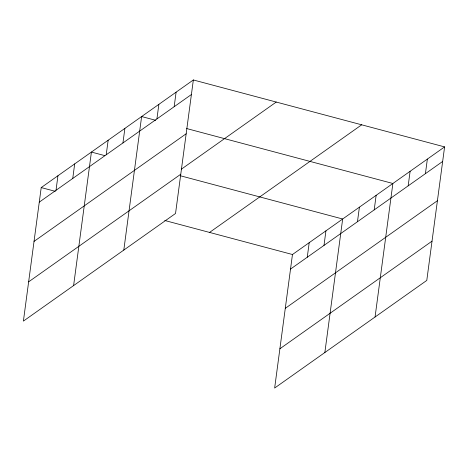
<?xml version="1.0" encoding="UTF-8"?>
<svg xmlns="http://www.w3.org/2000/svg" width="468" height="468" viewBox="0 0 468 468"><rect width="100%" height="100%" fill="white"/><g stroke="black" fill="none" stroke-linecap="round" stroke-linejoin="round"><path stroke-width="0.7" d="M193.348 79.964L41.213 187.58L23.4 321.101L175.535 213.484L193.348 79.964L444.6 146.899L426.787 280.42L274.652 388.036L292.465 254.516L444.6 146.899M56.008 190.306L57.95 175.746M72.745 178.466L74.687 163.905M73.605 285.591L91.418 152.065L104.768 155.622M106.213 154.791L108.155 140.23M122.944 142.951L124.886 128.39M123.809 250.076L141.623 116.55L155.674 120.294M156.92 118.919L158.863 104.352M174.166 106.722L176.108 92.155M307.26 257.242L309.202 242.681M323.996 245.402L325.939 230.841M324.856 352.527L342.67 219.001L180.636 175.833M357.464 221.727L359.406 207.166M374.195 209.886L376.143 195.326M375.061 317.011L392.874 183.485L186.592 128.53M408.172 185.854L410.114 171.288M425.418 173.657L427.36 159.091M39.271 202.141L191.406 94.524M34.035 241.4L186.165 133.778M181.256 169.258L276.26 102.047M28.636 281.847L180.771 174.225M209.553 232.426L361.688 124.81M290.523 269.077L442.658 161.46M285.287 308.336L437.416 200.714M279.887 348.783L432.022 241.16M41.213 187.58L55.271 191.324M164.742 220.486L292.465 254.516"/></g></svg>
